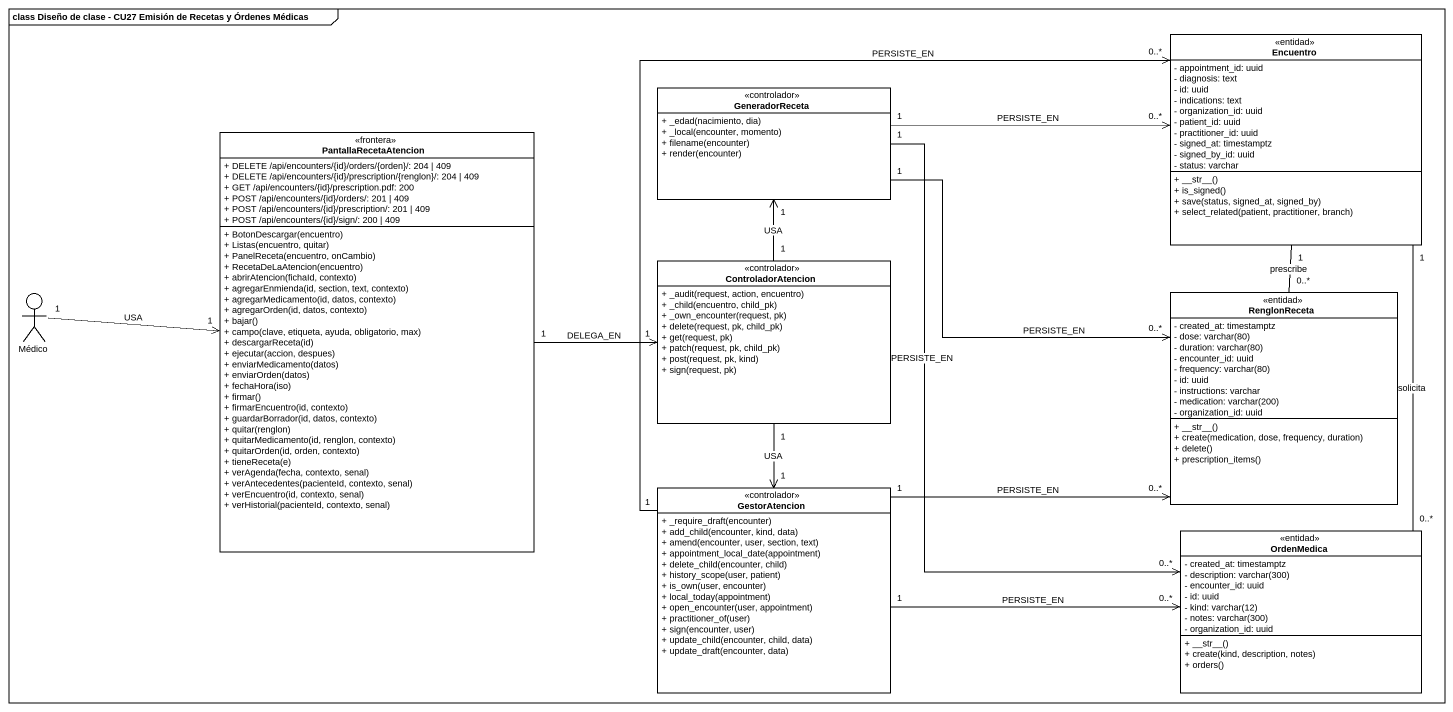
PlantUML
@startuml
mainframe class Diseño de clase - CU27 Emisión de Recetas y Órdenes Médicas
allowmixing
hide circle
hide empty members
skinparam classAttributeIconSize 0
class Encuentro <<entidad>> {
  - appointment_id: uuid
  - diagnosis: text
  - id: uuid
  - indications: text
  - organization_id: uuid
  - patient_id: uuid
  - practitioner_id: uuid
  - signed_at: timestamptz
  - signed_by_id: uuid
  - status: varchar
  + ~__str~__()
  + is_signed()
  + save(status, signed_at, signed_by)
  + select_related(patient, practitioner, branch)
}
class GeneradorReceta <<controlador>> {
  + _edad(nacimiento, dia)
  + _local(encounter, momento)
  + filename(encounter)
  + render(encounter)
}
class PantallaRecetaAtencion <<frontera>> {
  + DELETE /api/encounters/{id}/orders/{orden}/: 204 | 409
  + DELETE /api/encounters/{id}/prescription/{renglon}/: 204 | 409
  + GET /api/encounters/{id}/prescription.pdf: 200
  + POST /api/encounters/{id}/orders/: 201 | 409
  + POST /api/encounters/{id}/prescription/: 201 | 409
  + POST /api/encounters/{id}/sign/: 200 | 409
  + BotonDescargar(encuentro)
  + Listas(encuentro, quitar)
  + PanelReceta(encuentro, onCambio)
  + RecetaDeLaAtencion(encuentro)
  + abrirAtencion(fichaId, contexto)
  + agregarEnmienda(id, section, text, contexto)
  + agregarMedicamento(id, datos, contexto)
  + agregarOrden(id, datos, contexto)
  + bajar()
  + campo(clave, etiqueta, ayuda, obligatorio, max)
  + descargarReceta(id)
  + ejecutar(accion, despues)
  + enviarMedicamento(datos)
  + enviarOrden(datos)
  + fechaHora(iso)
  + firmar()
  + firmarEncuentro(id, contexto)
  + guardarBorrador(id, datos, contexto)
  + quitar(renglon)
  + quitarMedicamento(id, renglon, contexto)
  + quitarOrden(id, orden, contexto)
  + tieneReceta(e)
  + verAgenda(fecha, contexto, senal)
  + verAntecedentes(pacienteId, contexto, senal)
  + verEncuentro(id, contexto, senal)
  + verHistorial(pacienteId, contexto, senal)
}
class ControladorAtencion <<controlador>> {
  + _audit(request, action, encuentro)
  + _child(encuentro, child_pk)
  + _own_encounter(request, pk)
  + delete(request, pk, child_pk)
  + get(request, pk)
  + patch(request, pk, child_pk)
  + post(request, pk, kind)
  + sign(request, pk)
}
actor Médico
class RenglonReceta <<entidad>> {
  - created_at: timestamptz
  {field} - dose: varchar(80)
  {field} - duration: varchar(80)
  - encounter_id: uuid
  {field} - frequency: varchar(80)
  - id: uuid
  - instructions: varchar
  {field} - medication: varchar(200)
  - organization_id: uuid
  + ~__str~__()
  + create(medication, dose, frequency, duration)
  + delete()
  + prescription_items()
}
class GestorAtencion <<controlador>> {
  + _require_draft(encounter)
  + add_child(encounter, kind, data)
  + amend(encounter, user, section, text)
  + appointment_local_date(appointment)
  + delete_child(encounter, child)
  + history_scope(user, patient)
  + is_own(user, encounter)
  + local_today(appointment)
  + open_encounter(user, appointment)
  + practitioner_of(user)
  + sign(encounter, user)
  + update_child(encounter, child, data)
  + update_draft(encounter, data)
}
class OrdenMedica <<entidad>> {
  - created_at: timestamptz
  {field} - description: varchar(300)
  - encounter_id: uuid
  - id: uuid
  {field} - kind: varchar(12)
  {field} - notes: varchar(300)
  - organization_id: uuid
  + ~__str~__()
  + create(kind, description, notes)
  + orders()
}
Encuentro "1" -- "0..*" RenglonReceta : prescribe
Encuentro "1" -- "0..*" OrdenMedica : solicita
GeneradorReceta "1" -right-> "0..*" Encuentro : PERSISTE_EN
GeneradorReceta "1" -right-> "0..*" RenglonReceta : PERSISTE_EN
GeneradorReceta "1" --> "0..*" OrdenMedica : PERSISTE_EN
PantallaRecetaAtencion "1" -right-> "1" ControladorAtencion : DELEGA_EN
ControladorAtencion "1" -up-> "1" GeneradorReceta : USA
ControladorAtencion "1" --> "1" GestorAtencion : USA
Médico "1" -right-> "1" PantallaRecetaAtencion : USA
GestorAtencion "1" -up-> "0..*" Encuentro : PERSISTE_EN
GestorAtencion "1" -right-> "0..*" RenglonReceta : PERSISTE_EN
GestorAtencion "1" -right-> "0..*" OrdenMedica : PERSISTE_EN
@enduml
